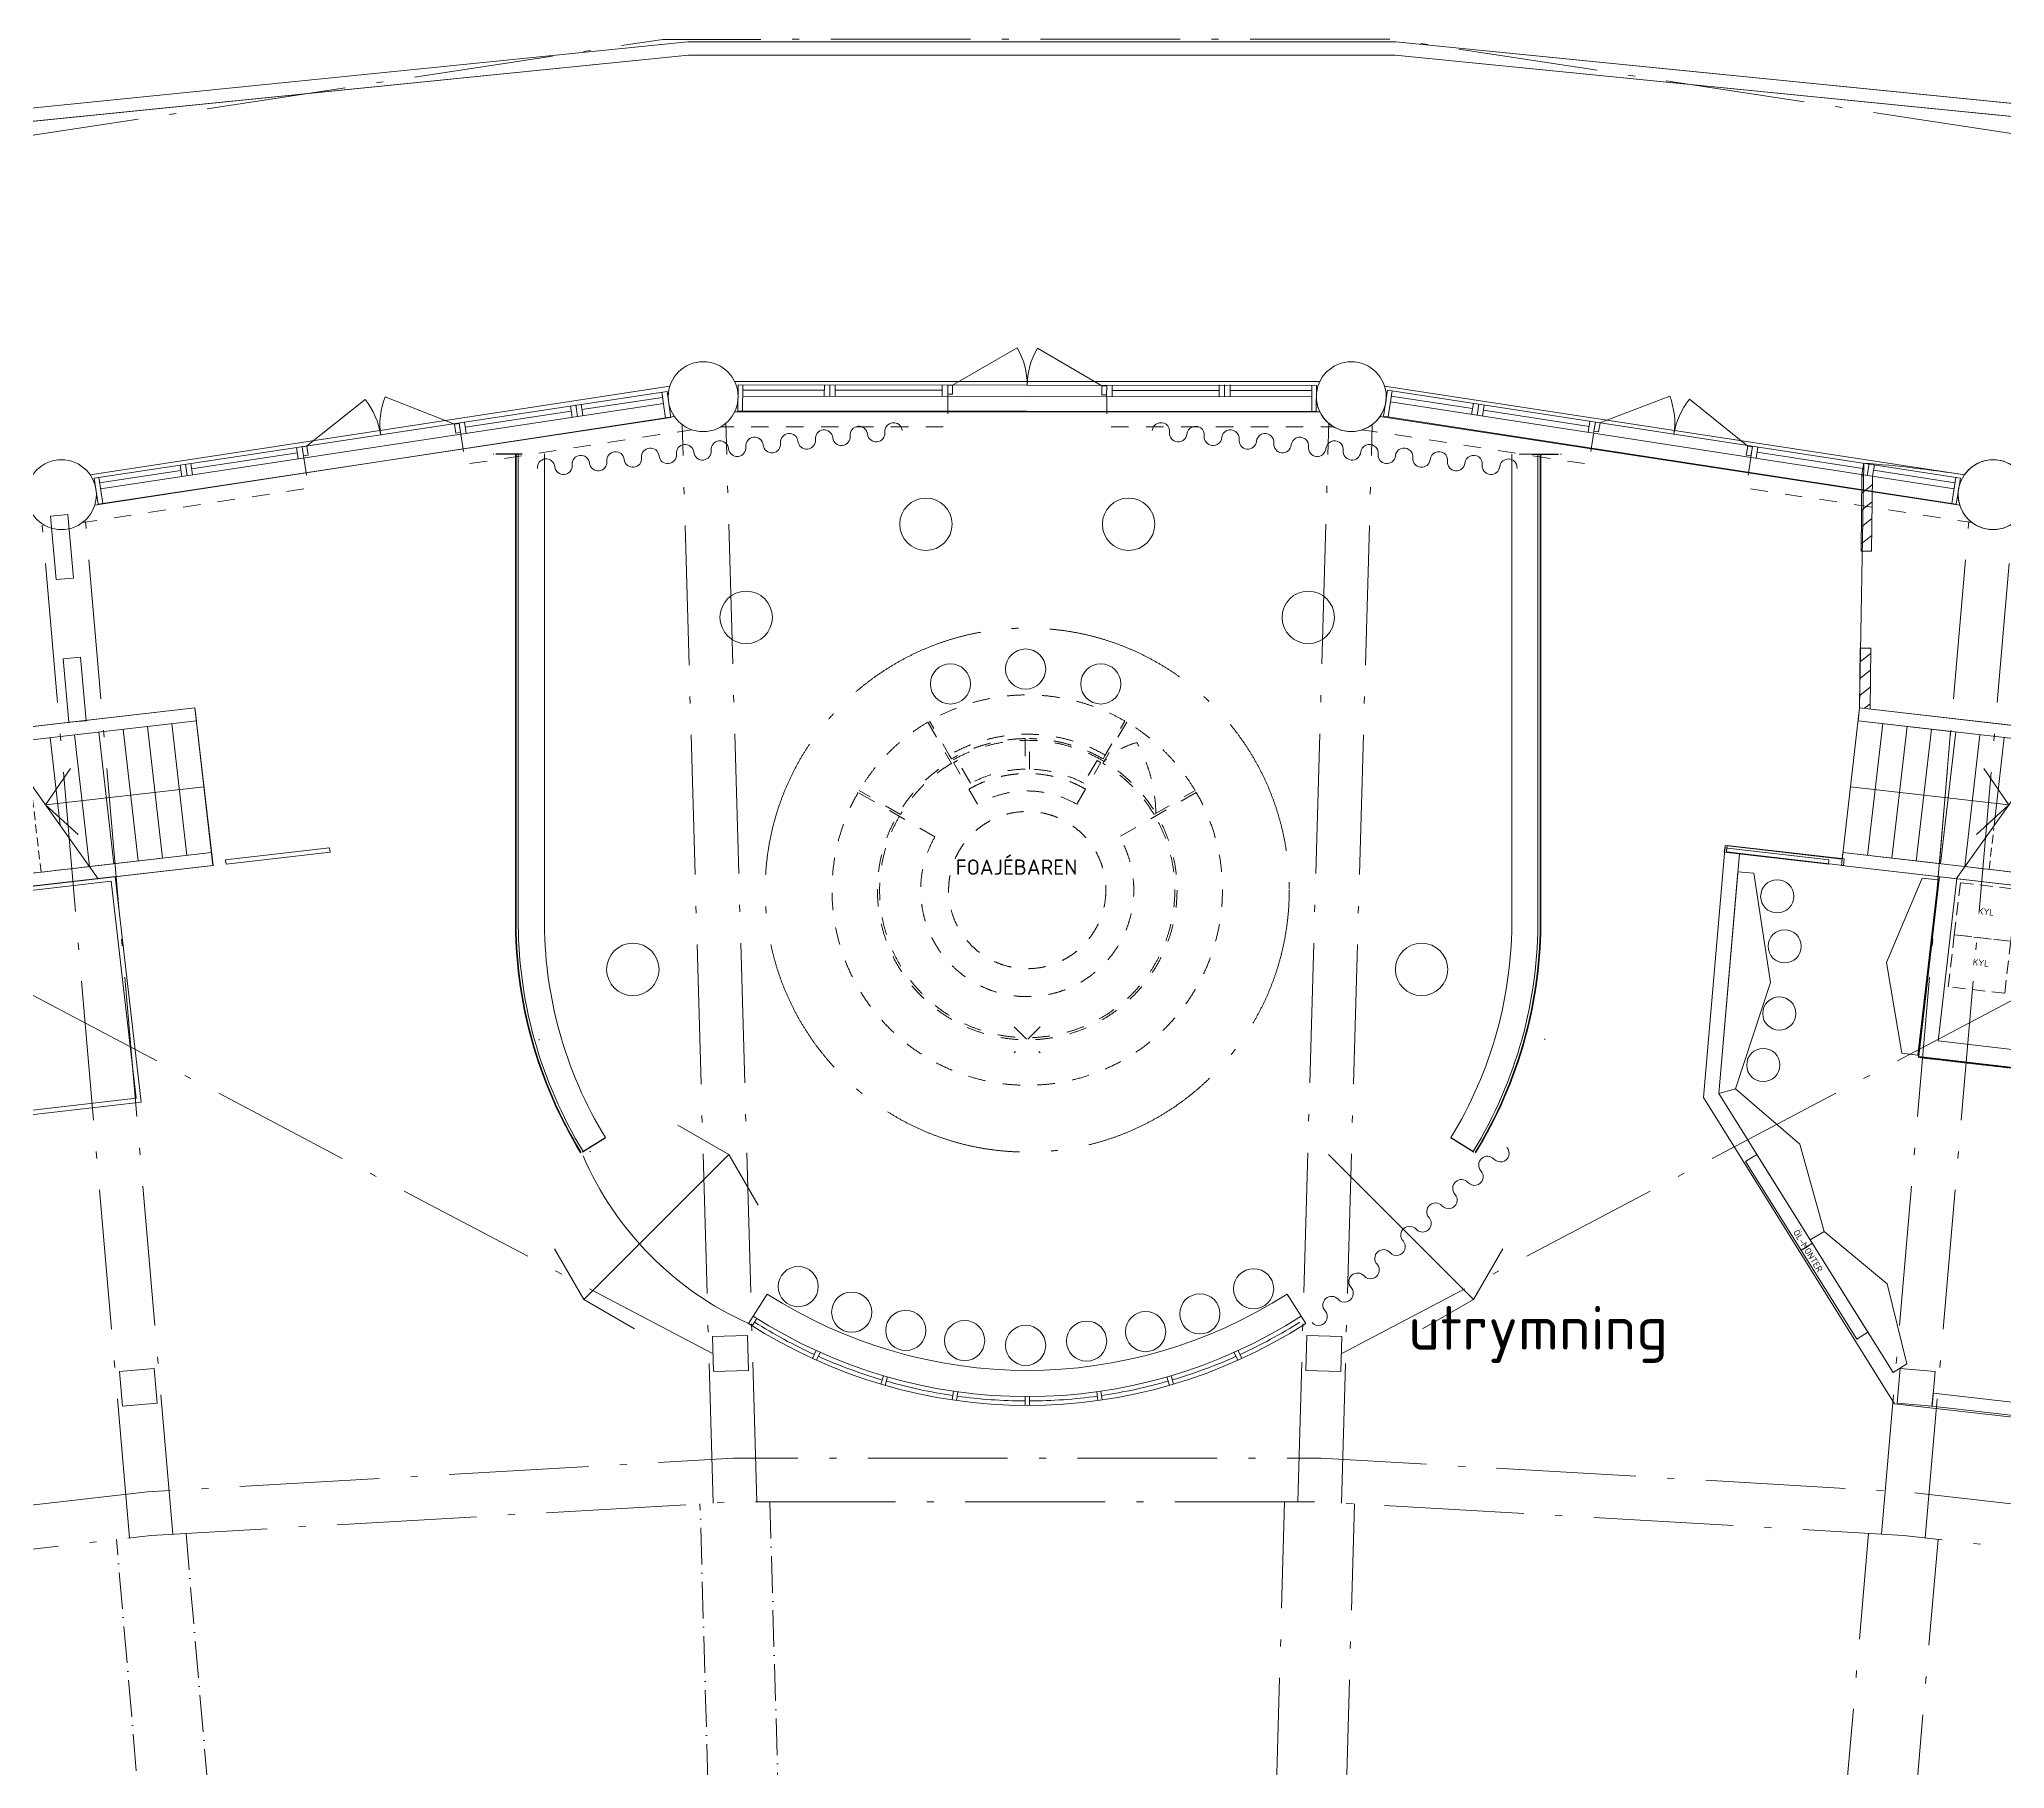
# Model space of a CAD drawing. Header units: millimetres. Extents: x -106764 to 80178, y -104573 to 57950.
# Drawn here: x -11311 to 11191, y 38147 to 57950 of the extents above; entities that cross this region are included whole.
import ezdxf

# ---------------------------------------------------------------- set-up
doc = ezdxf.new("R2010")
doc.units = ezdxf.units.MM
doc.header["$LTSCALE"] = 100
for name, pattern in [('2 Streckad kort', [2.25, 1.5, -0.75]), ('3 Punktstreckad', [6.2, 4.2, -1, 0, -1]), ('DASHED', [0.75, 0.5, -0.25]), ('IMPORT-A_PSTRECK_4', [24, 16, -3.6, 0.8, -3.6]), ('IMPORT-DASHED_1', [4, 2, -2])]:
    doc.linetypes.add(name, pattern=pattern)
for name, color, linetype, lineweight in [('A-------AA-', 1, 'Continuous', 18), ('A-------T--', 1, 'Continuous', 13), ('A-13G---ED-', 1, 'Continuous', 25), ('A-27----', 1, '3 Punktstreckad', 13), ('A-27C---E-N', 7, 'Continuous', 18), ('A-27D---E-N', 7, 'Continuous', 9), ('A-3311-EA-', 3, 'Continuous', 9), ('A-3312-EA-', 3, 'Continuous', 9), ('A-3360----', 1, 'Continuous', 9), ('A-43CB--E-E', 3, 'Continuous', 9), ('A-43CB--EJN', 1, 'Continuous', 9), ('A-43CC-CE-E', 10, 'Continuous', 25), ('A-45BY--E-N', 1, 'Continuous', 9), ('A-46B--BE-N', 1, 'Continuous', 9), ('A-5-----E--', 1, 'Continuous', 0), ('A-A-BTA-E-A', 4, 'Continuous', 0), ('A-U-----T1-200', 3, 'Continuous', 13), ('A030-O', 1, 'IMPORT-A_PSTRECK_4', 9), ('A032', 3, 'Continuous', 9), ('A037', 1, 'IMPORT-A_PSTRECK_4', 9), ('A045', 1, 'Continuous', 9), ('A046', 1, 'Continuous', 9), ('A050', 1, 'Continuous', 9), ('A050T', 1, 'Continuous', 9), ('A055', 12, 'IMPORT-DASHED_1', 9), ('A055-O', 12, 'IMPORT-A_PSTRECK_4', 9), ('A120', 9, 'Continuous', 9)]:
    doc.layers.add(name, color=color, linetype=linetype, lineweight=lineweight)
doc.layers.add('A-46B--B--N', color=1, linetype='Continuous')
doc.layers.get('A-U-----T1-200').off()
doc.styles.add('ISOCPEUR_2', font='isocpeur.ttf', dxfattribs={"height": 500})
doc.styles.add('ISOCPEUR_3', font='isocpeur.ttf', dxfattribs={"height": 175})

# ---------------------------------------------------------------- blocks, each defined once
blk = doc.blocks.new('M_Concrete-Round-Column - 800 mm-1236126-A-40_P0010')
at = {"layer": 'A-27D---E-N'}
for start, end in [(0, 180), (180, 0)]:
    blk.add_arc((0, 0), 400, start, end, dxfattribs=at)
blk = doc.blocks.new('M_Concrete-Round-Column - 800 mm-1234115-A-40_P0010')
at = {"layer": 'A-27D---E-N'}
for start, end in [(0, 180), (180, 0)]:
    blk.add_arc((0, 0), 400, start, end, dxfattribs=at)
blk = doc.blocks.new('M_Concrete-Round-Column - 800 mm-1236098-A-40_P0010')
at = {"layer": 'A-27D---E-N'}
for start, end in [(360, 180), (180, 360)]:
    blk.add_arc((0, 0), 400, start, end, dxfattribs=at)
blk = doc.blocks.new('M_Concrete-Round-Column - 800 mm-1233811-A-40_P0010')
at = {"layer": 'A-27D---E-N'}
for start, end in [(360, 180), (180, 360)]:
    blk.add_arc((0, 0), 400, start, end, dxfattribs=at)
blk = doc.blocks.new('Railing - Railing-3932623-A-40_P0010')
at = {"layer": 'A-45BY--E-N'}
for p, q in [((7981, 48642), (7987, 48692)), ((7981, 48642), (9173, 48505)), ((9179, 48555), (7987, 48692)), ((9179, 48555), (9173, 48505))]:
    blk.add_line(p, q, dxfattribs=at)
blk = doc.blocks.new('Pelare - Betong - Rektangulär - 400x400-4465135-A-40_P0010')
at = {"layer": 'A-27D---E-N'}
for p, q in [((-200, 200), (200, 200)), ((-200, -200), (-200, 200)), ((200, 200), (200, -200)), ((200, -200), (-200, -200))]:
    blk.add_line(p, q, dxfattribs=at)
blk = doc.blocks.new('Pelare - Betong - Rektangulär - 400x400-4463662-A-40_P0010')
at = {"layer": 'A-27D---E-N'}
for p, q in [((200, 200), (-200, 200)), ((-200, 200), (-200, -200)), ((200, -200), (200, 200)), ((-200, -200), (200, -200))]:
    blk.add_line(p, q, dxfattribs=at)
blk = doc.blocks.new('Railing - Railing-3932378-A-40_P0010')
at = {"layer": 'A-45BY--E-N'}
for p, q in [((-7987, 48692), (-9179, 48555)), ((-9173, 48505), (-7981, 48642)), ((-7987, 48692), (-7981, 48642)), ((-9173, 48505), (-9179, 48555))]:
    blk.add_line(p, q, dxfattribs=at)
blk = doc.blocks.new('A$C33A17A38')
at = {"layer": 'A-------T--'}
for p, q in [((5951, 5132), (5903, 5127)), ((7110, 3434), (5903, 5127)), ((-115, 2599), (674, 4523)), ((5361, 3231), (6158, 3322))]:
    blk.add_line(p, q, dxfattribs=at)
for points in [[(8423, 3585), (6158, 3325), (5951, 5132), (8216, 5392), (8233, 5243), (6117, 5000), (6290, 3491), (8406, 3734), (8423, 3585)], [(-1428, 2447), (837, 2710), (627, 4517), (-1638, 4254), (-1621, 4105), (495, 4351), (670, 2842), (-1446, 2596), (-1428, 2447)]]:
    blk.add_lwpolyline(points, dxfattribs=at)
at = {"layer": 'A-3360----'}
for p, q in [((8233, 5243), (6117, 5000)), ((7845, 3670), (7672, 5179)), ((8123, 3702), (7950, 5211)), ((8216, 5392), (8423, 3585)), ((6339, 4516), (6281, 5019)), ((6675, 4045), (6559, 5051)), ((7011, 3574), (6837, 5083)), ((7289, 3606), (7116, 5115)), ((7567, 3638), (7394, 5147)), ((674, 4523), (-1638, 4254)), ((6507, 4280), (6792, 4696)), ((169, 3293), (52, 4299)), ((389, 3829), (331, 4332)), ((-1638, 4254), (-1428, 2447)), ((-1163, 2629), (-1338, 4138)), ((-885, 2661), (-1060, 4170)), ((-607, 2693), (-782, 4202)), ((-328, 2726), (-504, 4235)), ((-50, 2758), (-226, 4267)), ((279, 3561), (-93, 3900)), ((8406, 3734), (7011, 3574)), ((-1446, 2596), (-50, 2758))]:
    blk.add_line(p, q, dxfattribs=at)
at = {"layer": 'A-3360----', "linetype": 'DASHED', "ltscale": 2}
for p, q in [((1426, 4610), (5151, 5040)), ((5151, 5040), (5903, 5127)), ((5359, 3233), (5151, 5040)), ((5968, 4983), (5168, 4891)), ((5898, 3446), (5725, 4955)), ((6176, 3478), (6003, 4987)), ((1443, 4461), (5169, 4889)), ((5620, 3414), (5447, 4923)), ((1426, 4610), (674, 4523)), ((1636, 2803), (1426, 4610)), ((495, 4351), (1443, 4461)), ((784, 2855), (609, 4364)), ((1062, 2887), (887, 4396)), ((1340, 2919), (1165, 4429)), ((6454, 3510), (6342, 4487)), ((506, 2822), (392, 3800)), ((7011, 3574), (5342, 3382)), ((228, 2790), (173, 3263)), ((-50, 2758), (1618, 2952)), ((-1428, 2447), (1636, 2803))]:
    blk.add_line(p, q, dxfattribs=at)
at = {"layer": 'A-3360----', "flags": 128}
for points in [[(8319, 4489), (6507, 4280), (6878, 3941)], [(-1533, 3350), (279, 3561), (-5, 3145)]]:
    blk.add_lwpolyline(points, dxfattribs=at)
at = {"layer": 'A-3360----', "linetype": 'DASHED', "ltscale": 2, "flags": 128}
for points in [[(5361, 3231), (5172, 3211), (5586, -571)], [(1636, 2803), (1825, 2826), (2279, -951), (5588, -589)]]:
    blk.add_lwpolyline(points, dxfattribs=at)
at = {"layer": 'A032', "flags": 128}
for points in [[(5638, 3269), (5687, 3275), (5693, 3225), (5643, 3220)], [(1364, 2776), (1315, 2770), (1320, 2720), (1370, 2726)], [(5929, 736), (5979, 742), (5985, 692), (5935, 686)], [(1658, 243), (1608, 237), (1614, 187), (1664, 193)]]:
    blk.add_lwpolyline(points, close=True, dxfattribs=at)
at = {"layer": 'A046', "flags": 128}
for points in [[(5935, 686), (7599, 878), (7302, 3461), (5638, 3269)], [(5929, 736), (7544, 922), (7258, 3406), (5643, 3220)], [(1664, 193), (0, 0), (-299, 2583), (1364, 2776)], [(1658, 243), (44, 55), (-244, 2539), (1370, 2726)]]:
    blk.add_lwpolyline(points, dxfattribs=at)
for points in [[(5780, 2027), (5830, 2033), (5979, 742), (5929, 736)], [(1509, 1534), (1459, 1528), (1608, 237), (1658, 243)]]:
    blk.add_lwpolyline(points, close=True, dxfattribs=at)
at = {"layer": 'A050'}
for p, q in [((5780, 2027), (5643, 3220)), ((1509, 1534), (1370, 2726))]:
    blk.add_line(p, q, dxfattribs=at)
at = {"layer": 'A050', "flags": 128}
for points in [[(5800, 2734), (5949, 1443), (6043, 1561)], [(1328, 2218), (1477, 926), (1360, 1020)]]:
    blk.add_lwpolyline(points, dxfattribs=at)
blk.add_lwpolyline([(1591, 823), (5862, 1317), (5943, 620), (1672, 126)], close=True, dxfattribs=at)
at = {"layer": 'A-45BY--E-N'}
blk.add_blockref('Railing - Railing-3932378-A-40_P0010', (17745, -44903), dxfattribs=at)
blk = doc.blocks.new('A$C1C1A1003')
at = {"layer": 'A-------T--'}
for p, q in [((3822, -1391), (2615, 302)), ((-3404, -2226), (-2615, -303))]:
    blk.add_line(p, q, dxfattribs=at)
for points in [[(5135, -1240), (2870, -1500), (2662, 307), (4927, 567), (4944, 418), (2828, 175), (3002, -1334), (5118, -1091), (5135, -1240)], [(-4717, -2378), (-2452, -2115), (-2662, -308), (-4927, -571), (-4909, -720), (-2794, -474), (-2618, -1984), (-4734, -2229), (-4717, -2378)]]:
    blk.add_lwpolyline(points, dxfattribs=at)
at = {"layer": 'A-3360----'}
for p, q in [((4927, 567), (5135, -1240)), ((3386, -780), (3271, 226)), ((3722, -1251), (3549, 258)), ((4000, -1220), (3827, 290)), ((4279, -1188), (4105, 322)), ((4557, -1156), (4383, 354)), ((4835, -1124), (4662, 386)), ((3050, -309), (2993, 194)), ((3218, -545), (3503, -129)), ((-2615, -303), (-4927, -571)), ((-4927, -571), (-4717, -2378)), ((-4173, -2164), (-4349, -655)), ((-3895, -2132), (-4070, -623)), ((-3617, -2100), (-3792, -590)), ((-3339, -2067), (-3514, -558)), ((-3119, -1532), (-3236, -526)), ((-2899, -997), (-2958, -493)), ((-4451, -2197), (-4627, -687)), ((-3009, -1264), (-3381, -925)), ((5118, -1091), (3722, -1251))]:
    blk.add_line(p, q, dxfattribs=at)
at = {"layer": 'A-3360----', "linetype": 'DASHED', "ltscale": 2}
for p, q in [((1863, 215), (2615, 302)), ((-1863, -215), (1863, 215)), ((-1845, -364), (1880, 64)), ((2070, -1592), (1863, 215)), ((2679, 158), (1880, 66)), ((2331, -1411), (2158, 98)), ((2610, -1379), (2436, 130)), ((2888, -1347), (2714, 162)), ((-1863, -215), (-2615, -303)), ((-1653, -2022), (-1863, -215)), ((-2794, -474), (-1845, -364)), ((-2226, -1938), (-2402, -429)), ((-1948, -1906), (-2124, -397)), ((3166, -1315), (3054, -338)), ((-2504, -1970), (-2680, -461)), ((-2783, -2003), (-2896, -1026)), ((2053, -1439), (2887, -1341)), ((-3061, -2035), (-3116, -1562)), ((2071, -1595), (2870, -1500)), ((-3339, -2067), (-1670, -1873)), ((-2452, -2115), (-1653, -2022))]:
    blk.add_line(p, q, dxfattribs=at)
at = {"layer": 'A-3360----', "flags": 128}
for points in [[(5031, -336), (3218, -545), (3590, -885)], [(-4822, -1475), (-3009, -1264), (-3294, -1680)]]:
    blk.add_lwpolyline(points, dxfattribs=at)
at = {"layer": 'A-3360----', "linetype": 'DASHED', "ltscale": 2, "flags": 128}
for points in [[(2073, -1594), (1883, -1614), (2297, -5397)], [(-1653, -2022), (-1463, -1999), (-1009, -5776), (2299, -5414)]]:
    blk.add_lwpolyline(points, dxfattribs=at)
blk = doc.blocks.new('ruukki')
at = {"layer": 'A050'}
for centre, start, end in [((10097, 243695), 221.9626, 41.9626), ((10104, 243701), 41.9626, 221.9626), ((10112, 243708), 221.9626, 41.9626), ((10119, 243715), 41.9626, 221.9626), ((10127, 243722), 221.9626, 41.9626), ((10134, 243728), 41.9626, 221.9626), ((10141, 243735), 221.9626, 41.9626), ((10149, 243742), 41.9626, 221.9626), ((10156, 243748), 221.9626, 41.9626), ((10164, 243755), 41.9626, 221.9626), ((10171, 243762), 221.9626, 41.9626), ((10179, 243768), 41.9626, 221.9626), ((10186, 243775), 221.9626, 41.9626), ((10082, 243681), 221.9626, 41.9626), ((10089, 243688), 41.9626, 221.9626)]:
    blk.add_arc(centre, 5, start, end, dxfattribs=at)
blk = doc.blocks.new('A$C650f08bc')
at = {"layer": 'A-------AA-'}
blk.add_line((-2040.8, 5909), (-2277.4, 3164.7), dxfattribs=at)
for points in [[(-2277.4, 3164.7), (-2058.5, 5705.4), (-1874.1, 5689.5), (-1686.1, 4435), (-2087, 3218.3)], [(236.3, 5611.7), (2.6, 3605.2), (-181.1, 3626.6), (-357.3, 4664), (50.8, 5633.2)], [(-1228.4, 1488.4), (-2277.4, 3164.7), (-2087, 3218.3), (-1347.5, 2583.6), (-1071.5, 1586.5)], [(-279.6, -27.8), (-1228.4, 1488.4), (-1071.5, 1586.5), (-347.1, 984.9), (-122.7, 70.3)]]:
    blk.add_lwpolyline(points, close=True, dxfattribs=at)
at = {"layer": 'A-43CB--E-E'}
for p, q in [((450.1, 5628.6), (234.7, 3764.4)), ((235.1, 3767.6), (2262.8, 3532.9))]:
    blk.add_line(p, q, dxfattribs=at)
blk.add_lwpolyline([(251.5, 5651.6), (13.1, 3588.7), (2239.1, 3331.5)], dxfattribs=at)
at = {"layer": 'A-45BY--E-N'}
for p in [(-2189.4, 5932.1), (-839.7, 5852.5)]:
    blk.add_line(p, (-2180.8, 6006.6), dxfattribs=at)
for points in [[(-2183.7, 5981.8), (-2189.4, 5932.1), (-848.2, 5778), (-839.7, 5852.5)], [(-1332.1, 1370.8), (-1332.1, 1370.8), (-1204.8, 1450.7)]]:
    blk.add_lwpolyline(points, dxfattribs=at)
for points in [[(-1841.2, 2467.7), (-568.3, 433.6), (-695.6, 354), (-1968.8, 2387.9)], [(163.9, -416.5), (177.4, -267), (6535.2, -992.3), (6514.5, -1140.9)]]:
    blk.add_lwpolyline(points, close=True, dxfattribs=at)
at = {"layer": 'A-46B--B--N', "linetype": '2 Streckad kort', "lineweight": 18}
for points in [[(489.1, 5579.4), (1134.8, 5504.8), (1065.9, 4908.8), (420.2, 4983.4)], [(420.2, 4983.4), (1065.9, 4908.8), (997.1, 4312.7), (351.3, 4387.3)]]:
    blk.add_lwpolyline(points, close=True, dxfattribs=at)
at = {"layer": 'A-46B--BE-N'}
for centre in [(-1607, 5422.9), (-1522.6, 4851.3), (-1583.8, 4081.2), (-1767.1, 3491.8)]:
    blk.add_circle(centre, 190, dxfattribs=at)
at = {"layer": 'A-5-----E--'}
for p, rotation in [((153823.1, -184162.7), 41.41087210204752), ((153807, -184301.8), 41.41087210204752), ((153774.7, -184579.9), 41.41087210204752), ((153790.8, -184440.9), 41.41087210204752), ((153758.5, -184719), 41.41087210204752), ((153726.2, -184997.1), 41.41087210204752), ((153742.3, -184858.1), 41.41087210204752), ((153693.9, -185275.2), 41.41087210204752), ((153710, -185136.2), 41.41087210204752), ((153677.7, -185414.3), 41.41087210204752), ((153645.4, -185692.4), 41.41087210204752), ((153661.6, -185553.4), 41.41087210204752), ((153629.3, -185831.5), 41.41087210204752), ((-189312.9, -150158.9), 311.4466188531354), ((-189173.8, -150175), 311.4466188531354), ((-189034.7, -150191), 311.4466188531354), ((-188895.6, -150207.1), 311.4466188531354), ((-188756.6, -150223.2), 311.4466188531354), ((-188617.5, -150239.2), 311.4466188531354), ((-188478.4, -150255.3), 311.4466188531354), ((-188339.3, -150271.4), 311.4466188531354)]:
    blk.add_blockref('ruukki', p, dxfattribs=dict(at, rotation=rotation))
at = {"layer": 'A120', "char_height": 75, "width": 3599.681, "attachment_point": 1, "line_spacing_factor": 1.149209, "style": 'ISOCPEUR_3'}
for s, insert, rotation in [('KYL', (696.4, 5294.4), 353.90121), ('KYL', (637, 4708.6), 353.90121), ('ÖL-MONTER', (-1364.8, 1616.8), 301.31034)]:
    blk.add_mtext(s, dxfattribs=dict(at, insert=insert, rotation=rotation))

msp = doc.modelspace()

# ---------------------------------------------------------------- hatches: boundary and pattern name
at = {"layer": 'A-------AA-'}
h = msp.add_hatch(dxfattribs=at)
h.set_pattern_fill('_USER', color=256, scale=150, angle=38.41057, pattern_type=0)
h.set_pattern_definition([(38.410574, (0, -197555.87), (-93.19386, 117.53682), [])])
h.paths.add_polyline_path([(9675.8, 52948.1), (9555.9, 52966.6), (9546.8, 52089.7), (9666.8, 52088.5)])
h.paths.add_polyline_path([(9656.9, 50978.6), (9536.9, 50979.8), (9529.7, 50295.9), (9649.7, 50282.1)])

# ---------------------------------------------------------------- linework, layer by layer
at = {"layer": 'A-13G---ED-'}
for p, q in [((-5782.3, 53201.6), (-6082.3, 53201.6)), ((5782.3, 53201.6), (6082.3, 53201.6)), ((-5591.6, 46495.7), (-5583.9, 46497.8)), ((5931.3, 46495.6), (5923.6, 46497.8)), ((-5091.8, 45212.4), (-4829.2, 45373.3)), ((-5007, 45212.4), (-5000.2, 45216.6)), ((5190.8, 45164.3), (5190.5, 45164.5))]:
    msp.add_line(p, q, dxfattribs=at)
at = {"layer": 'A-13G---ED-', "flags": 128}
for points in [[(4849.6, 45373.2), (5112.3, 45212.4), (5105.5, 45216.5)], [(5190.5, 45164.5), (5190.8, 45164.3), (5190.5, 45164.5)]]:
    msp.add_lwpolyline(points, dxfattribs=at)
at = {"layer": 'A-27----'}
for p, q in [((-3638, 37386.9), (-3746.7, 41179.5)), ((-2947, 41202.5), (-2679.4, 31868.1)), ((-9614.4, 31327.2), (-10428.5, 40772.7)), ((-9631.4, 40841.4), (-9051.7, 34115.1))]:
    msp.add_line(p, q, dxfattribs=at)
at = {"layer": 'A-27----', "linetype": 'ByBlock'}
for points in [[(9675.8, 52948.1), (9666.8, 52088.5), (9546.8, 52089.7), (9555.9, 52966.6)], [(9649.7, 50282.1), (9656.9, 50978.6), (9536.9, 50979.8), (9529.7, 50295.8)]]:
    msp.add_lwpolyline(points, dxfattribs=at)
at = {"layer": 'A-27C---E-N'}
for p, q in [((3351.9, 54033), (-3351.9, 54033)), ((-4090.7, 53976.9), (-10730.5, 52963)), ((10730.5, 52963), (4090.7, 53976.9)), ((-10677.3, 52617.1), (-4037.5, 53631)), ((-3351.9, 53683), (3351.9, 53683)), ((4037.5, 53631), (10677.3, 52617.1))]:
    msp.add_line(p, q, dxfattribs=at)
at = {"layer": 'A-27D---E-N'}
for p, q in [((-9995, 42730.3), (-10393.5, 42696)), ((-10393.5, 42696), (-10359.1, 42297.5)), ((-9960.6, 42331.8), (-9995, 42730.3)), ((9995, 42730.3), (9960.6, 42331.8)), ((10393.5, 42696), (9995, 42730.3)), ((10359.1, 42297.5), (10393.5, 42696)), ((-10359.1, 42297.5), (-9960.6, 42331.8)), ((9960.6, 42331.8), (10359.1, 42297.5))]:
    msp.add_line(p, q, dxfattribs=at)
at = {"layer": 'A-3311-EA-', "flags": 128}
for points in [[(-10983.5, 52507.6), (-11182.7, 52489.9), (-11118, 51763.2), (-10918.8, 51780.9)], [(-10972.6, 50130.1), (-10773.4, 50147.8), (-10838.1, 50874.5), (-11037.3, 50856.8)]]:
    msp.add_lwpolyline(points, close=True, dxfattribs=at)
at = {"layer": 'A-3312-EA-', "flags": 128}
for points in [[(-11822.3, 57119.6), (-3885.6, 57919.7), (4221.4, 57919.7), (12251.7, 57120), (20006.1, 55534.3), (27982.6, 53020.2), (43690, 46364)], [(45198.4, 45561.9), (27930.6, 52879.3), (19968.4, 55388.9), (12229.2, 56971.5), (4214, 57769.7), (-3878.1, 57769.7), (-11799.8, 56971.1)]]:
    msp.add_lwpolyline(points, dxfattribs=at)
at = {"layer": 'A-43CB--EJN'}
for p, q in [((-11822.3, 57119.6), (-3885.6, 57919.7)), ((-3885.6, 57919.7), (4221.4, 57919.7)), ((4221.4, 57919.7), (12251.7, 57120)), ((-3878.1, 57769.7), (-11799.8, 56971.1)), ((4214, 57769.7), (-3878.1, 57769.7)), ((12229.2, 56971.5), (4214, 57769.7))]:
    msp.add_line(p, q, dxfattribs=at)
at = {"layer": 'A-A-BTA-E-A', "ltscale": 20}
msp.add_lwpolyline([(11452.5, 52798.6, 0.6789335), (10730.5, 52963, 0.0175529), (9576.5, 53098.2), (9529.7, 50295.8), (9512.6, 50146.8), (10570.7, 50025.3), (10442.9, 48510.6), (9339.2, 48637.4), (9330.6, 48562.9), (7989.4, 48717), (7742.2, 45832.6), (9929.4, 42327), (17082.4, 41514.2)], format="xyb", dxfattribs=at)
at = {"layer": 'A-A-BTA-E-A'}
for points in [[(-19383.6, 49157.3), (-9529.7, 50295.8), (-9322.1, 48488.3), (-12573.8, 48114.3), (-12159.6, 44332), (-15465.9, 43952.1), (-15920.4, 47729.7), (-19173.6, 47350.1)], [(19383.6, 49157.4), (9529.7, 50295.9), (9322.1, 48488.4), (12573.8, 48114.3), (12159.6, 44332), (15465.9, 43952.1), (15920.3, 47729.8), (19173.6, 47350.2)]]:
    msp.add_lwpolyline(points, close=True, dxfattribs=at)
at = {"layer": 'A030-O', "flags": 128}
msp.add_lwpolyline([(-26194.9, 45223), (-24825.5, 38486.7), (-23278.3, 38907.3), (-16681.8, 40052.6), (-10030.9, 40818.5), (-3347.2, 41202.5), (0, 41202.5), (3347.2, 41202.5), (10030.9, 40818.5), (16681.8, 40052.6), (23278.3, 38907.3), (24825.5, 38486.7), (26182.6, 45162.7), (29208.4, 50130.1), (19578.6, 54514.6), (12141.7, 56739.4), (4193.5, 57950.2), (-4172, 57949.8), (-12117.2, 56739.4), (-19554.1, 54514.6), (-29183.9, 50130.1)], close=True, dxfattribs=at)
at = {"layer": 'A032'}
for centre in [(3710, 53858), (11058, 52736)]:
    msp.add_circle(centre, 400, dxfattribs=at)
at = {"layer": 'A037'}
for p, q in [((-3596.9, 41188.1), (-3950.9, 53538.7)), ((-3097.1, 41202.5), (-3451.2, 53553)), ((3097.1, 41202.5), (3451.2, 53553)), ((3596.9, 41188.1), (3950.9, 53538.7)), ((-9781.2, 40832.8), (-10782.1, 52446.4)), ((9781.2, 40832.8), (10782.1, 52446.4)), ((-10279.4, 40789.9), (-11280.3, 52403.4)), ((10279.4, 40789.9), (11280.3, 52403.4)), ((2637.1, 30389.7), (2947, 41202.5)), ((3436.7, 30366.8), (3746.7, 41179.5)), ((8702.6, 30064.2), (9631.4, 40841.4)), ((9499.7, 29995.5), (10428.5, 40772.7))]:
    msp.add_line(p, q, dxfattribs=at)
at = {"layer": 'A037', "flags": 128}
msp.add_lwpolyline([(25704.9, 45322.6), (24441.8, 39109.2), (23386.9, 39396), (16753.2, 40547.7), (10073.9, 41316.8), (3361.5, 41702.5), (0, 41702.5), (-3361.5, 41702.5), (-10073.9, 41316.8), (-16753.2, 40547.7), (-23386.9, 39396), (-24441.8, 39109.2), (-25704.9, 45322.6)], dxfattribs=at)
at = {"layer": 'A045'}
for p, q in [((-856.9, 53990.6), (-113.4, 54415.5)), ((-4166.1, 53781.1), (-10610.6, 52804.3)), ((-8250, 53291.7), (-7579.2, 53823.9)), ((-4176.2, 53849.3), (-5097.9, 53709.6)), ((-4184.9, 53908.4), (-4141, 53611.7)), ((-3310.8, 53993.2), (-3312.1, 53693.2)), ((3311.2, 53986.7), (-3310.8, 53994)), ((-3257.8, 53993), (-3259.1, 53693)), ((3257.6, 53858), (-3258.4, 53865.2)), ((-2322.9, 53933.1), (-3258.1, 53934.1)), ((-2322.6, 53992.9), (-2323.2, 53864.2)), ((-2260.1, 53992.8), (-2260.7, 53864.1)), ((-2197.6, 53992.8), (-2198.2, 53864)), ((-972.9, 53931.6), (-2197.9, 53933)), ((-972.6, 53991.4), (-973.2, 53862.7)), ((-910.1, 53991.3), (-910.7, 53862.6)), ((909.9, 53989.3), (909.3, 53860.6)), ((972.4, 53989.3), (971.8, 53860.5)), ((2197.2, 53928.1), (972.2, 53929.5)), ((2197.4, 53992.4), (2196.9, 53859.2)), ((2259.9, 53992.1), (2259.4, 53859.1)), ((2322.4, 53991.9), (2321.9, 53859)), ((3257.9, 53927), (2322.2, 53928)), ((3258.2, 53987.8), (3256.9, 53687.8)), ((3311.2, 53987.5), (3309.9, 53687.5)), ((4124.9, 53931.7), (4078.3, 53635.4)), ((10683.3, 52923.4), (4125, 53932.5)), ((4177.2, 53923.5), (4130.6, 53627.1)), ((10611, 52804.3), (4157.4, 53797.2)), ((5099.1, 53722.1), (4168.1, 53865.4)), ((5108.4, 53781.2), (5088.4, 53654)), ((6557, 53557.6), (7356.1, 53865.4)), ((-6503.2, 53557.1), (-6484.3, 53429.7)), ((-6441.4, 53566.4), (-6422.6, 53439.1)), ((-5221.5, 53690.9), (-6432.7, 53507.3)), ((-5230.9, 53754.5), (-5211.4, 53622.7)), ((-5169.1, 53763.6), (-5149.6, 53632)), ((-5107.3, 53772.8), (-5087.8, 53641.4)), ((3309.9, 53686.7), (-3312.1, 53694)), ((10636.7, 52627), (4078.4, 53636.1)), ((5170.2, 53771.7), (5150.2, 53644.5)), ((5231.9, 53762.2), (5211.9, 53635)), ((6433.4, 53516.8), (5222.7, 53703.1)), ((6442.7, 53575.9), (6422.7, 53448.7)), ((6504.5, 53566.4), (6484.5, 53439.2)), ((-8355.7, 53215.8), (-9566.9, 53032.2)), ((-8364.5, 53275), (-8345.6, 53147.6)), ((-8302.7, 53284.3), (-8283.8, 53157)), ((8303.3, 53289.6), (8283.3, 53162.4)), ((8365.1, 53280.1), (8345.1, 53152.9)), ((9566.6, 53034.7), (8355.8, 53221)), ((-10681.8, 52923), (-10637.8, 52626.2)), ((-10629.4, 52930.7), (-10585.4, 52634)), ((-9690.5, 53013.5), (-10620.8, 52872.5)), ((-9699.2, 53072.7), (-9680.4, 52945.3)), ((-9637.4, 53082), (-9618.6, 52954.7)), ((-9575.6, 53091.4), (-9556.8, 52964)), ((9576.5, 53098.2), (9555.9, 52966.6)), ((9638.3, 53088.5), (9617.6, 52957.1)), ((9700, 53078.8), (9679.4, 52947.6)), ((10621.7, 52872.4), (9690.1, 53015.7)), ((10631.1, 52932.4), (10584.5, 52636.1)), ((10683.5, 52924.2), (10636.9, 52627.8))]:
    msp.add_line(p, q, dxfattribs=at)
at = {"layer": 'A045', "flags": 128}
for points in [[(855.6, 53982.4), (855.1, 53878.3), (909.4, 53878.1), (909.9, 53982.2), (855.6, 53982.4), (116.4, 54413.5)], [(-10681.9, 52923.7), (-4123.1, 53917.8), (-4079.2, 53621.1), (-10637.9, 52627)], [(-6555.9, 53542.1), (-6540.7, 53439.1), (-6486.9, 53447), (-6502.2, 53550), (-6555.9, 53542.1), (-7351.7, 53856.6)], [(8248.5, 53291), (8232.4, 53188.1), (8286, 53179.7), (8302.2, 53282.5), (8248.5, 53291), (7583, 53828.7)]]:
    msp.add_lwpolyline(points, dxfattribs=at)
for points in [[(-910.1, 53990.2), (-855.8, 53990), (-856.2, 53885.8), (-910.6, 53886.1)], [(6504.3, 53565.2), (6558, 53556.8), (6541.8, 53453.9), (6488.1, 53462.4)], [(-8302.5, 53283.2), (-8248.8, 53291.2), (-8233.5, 53188.2), (-8287.2, 53180.2)]]:
    msp.add_lwpolyline(points, close=True, dxfattribs=at)
at = {"layer": 'A045'}
for centre, start, end in [((-855.8, 53990), 359.74811, 29.82397), ((855.6, 53982.4), 149.74811, 179.74811), ((-8248.8, 53291.2), 8.42981, 38.50567), ((-6555.9, 53542.1), 158.42981, 188.42981), ((6558, 53556.8), 351.06409, 21.13995), ((8248.5, 53291), 141.06409, 171.06409)]:
    msp.add_arc(centre, 855.7, start, end, dxfattribs=at)
at = {"layer": 'A050'}
for p, q in [((-6107.3, 53201.6), (-6115.3, 53201.6)), ((-5860.3, 53201.7), (-5860.3, 47896.8)), ((-5852.3, 53201.7), (-5852.3, 47896.8)), ((-5827.3, 53201.7), (-5827.3, 47896.8)), ((-5527.3, 53201.7), (-5527.3, 47896.8)), ((5547.7, 53201.6), (5547.8, 47896.7)), ((5632.3, 53201.6), (6082.3, 53201.6)), ((5847.7, 53201.6), (5847.7, 47896.7)), ((5872.7, 53201.6), (5872.7, 47896.7)), ((5880.7, 53201.6), (5880.7, 47896.7)), ((6107.3, 53201.6), (6115.3, 53201.6)), ((-3417.7, 45179.7), (-3999.1, 45515.4)), ((-5077.9, 43519.5), (-5413.5, 44100.9)), ((5443.6, 44100.9), (5107.9, 43519.5)), ((-2976.2, 43582.8), (-3191.1, 43245.5)), ((2976.2, 43582.8), (3191.1, 43245.5)), ((-3095.2, 43302.9), (-3149, 43218.6)), ((-2416.5, 42935.4), (-2457.7, 42844.3)), ((-2370.9, 42914.7), (-2412.2, 42823.6)), ((2370.9, 42914.7), (2412.2, 42823.6)), ((2416.5, 42935.4), (2457.7, 42844.3)), ((-1647, 42646.8), (-1675, 42550.8)), ((-1599, 42632.8), (-1627, 42536.8)), ((1599, 42632.8), (1627, 42536.8)), ((1647, 42646.8), (1675, 42550.8)), ((-844.5, 42469.8), (-858.6, 42370.8)), ((-795, 42462.7), (-809.1, 42363.7)), ((-25, 42408.1), (-25, 42308.1)), ((25, 42408.1), (25, 42308.1)), ((795, 42462.7), (809.1, 42363.7)), ((844.5, 42469.8), (858.6, 42370.8))]:
    msp.add_line(p, q, dxfattribs=at)
at = {"layer": 'A050', "flags": 128}
for points in [[(-4496.5, 43183.9), (-5077.9, 43519.5), (-3417.7, 45179.7), (-3082, 44598.3)], [(4526.5, 43183.9), (5107.9, 43519.5), (3447.7, 45179.7)]]:
    msp.add_lwpolyline(points, dxfattribs=at)
at = {"layer": 'A050'}
for centre, radius, start, end in [((-1530.5, 53460.8), 100, 5.96258, 185.96258), ((1530.4, 53460.8), 100, 354.03742, 174.03742), ((-3519.7, 53253), 100, 5.96258, 185.96258), ((-3121.9, 53294.5), 100, 5.96258, 185.96258), ((-2724, 53336.1), 100, 5.96258, 185.96258), ((-2525.1, 53356.9), 100, 185.96258, 5.96258), ((-2326.2, 53377.7), 100, 5.96258, 185.96258), ((-2127.3, 53398.4), 100, 185.96258, 5.96258), ((-1928.3, 53419.2), 100, 5.96258, 185.96258), ((-1729.4, 53440), 100, 185.96258, 5.96258), ((1729.3, 53440), 100, 174.03742, 354.03742), ((1928.2, 53419.2), 100, 354.03742, 174.03742), ((2127.1, 53398.4), 100, 174.03742, 354.03742), ((2326, 53377.7), 100, 354.03742, 174.03742), ((2524.9, 53356.9), 100, 174.03742, 354.03742), ((2723.9, 53336.1), 100, 354.03742, 174.03742), ((3121.7, 53294.5), 100, 354.03742, 174.03742), ((3519.5, 53253), 100, 354.03742, 174.03742), ((-5508.9, 53045.2), 100, 5.96258, 185.96258), ((-5111, 53086.8), 100, 5.96258, 185.96258), ((-4912.1, 53107.6), 100, 185.96258, 5.96258), ((-4713.2, 53128.3), 100, 5.96258, 185.96258), ((-4514.3, 53149.1), 100, 185.96258, 5.96258), ((-4315.4, 53169.9), 100, 5.96258, 185.96258), ((-4116.4, 53190.7), 100, 185.96258, 5.96258), ((-3917.5, 53211.4), 100, 5.96258, 185.96258), ((-3718.6, 53232.2), 100, 185.96258, 5.96258), ((-3320.8, 53273.8), 100, 185.96258, 5.96258), ((-2922.9, 53315.3), 100, 185.96258, 5.96258), ((2922.8, 53315.3), 100, 174.03742, 354.03742), ((3320.6, 53273.8), 100, 174.03742, 354.03742), ((3718.5, 53232.2), 100, 174.03742, 354.03742), ((3917.4, 53211.4), 100, 354.03742, 174.03742), ((4116.3, 53190.7), 100, 174.03742, 354.03742), ((4315.2, 53169.9), 100, 354.03742, 174.03742), ((4514.1, 53149.1), 100, 174.03742, 354.03742), ((4713, 53128.3), 100, 354.03742, 174.03742), ((4912, 53107.6), 100, 174.03742, 354.03742), ((5110.9, 53086.8), 100, 354.03742, 174.03742), ((5508.7, 53045.2), 100, 354.03742, 174.03742), ((-5310, 53066), 100, 185.96258, 5.96258), ((5309.8, 53066), 100, 174.03742, 354.03742), ((-784.1, 47850.7), 5076.4, 179.47614, 195.48071), ((-784.1, 47850.7), 5068.4, 179.47614, 195.48071), ((-784.1, 47850.7), 5043.4, 179.47614, 211.48528), ((-784.1, 47850.7), 4743.4, 179.443, 211.48528), ((804.6, 47850.6), 4743.4, 328.51472, 0.557), ((804.6, 47850.6), 5043.4, 328.51472, 0.52386), ((804.6, 47850.6), 5068.4, 344.51929, 0.52386), ((804.6, 47850.6), 5076.4, 344.51929, 0.52386), ((-784.1, 47850.7), 5076.4, 195.48071, 211.48528), ((-784.1, 47850.7), 5068.4, 195.48071, 211.48528), ((804.6, 47850.6), 5068.4, 328.51472, 344.51929), ((804.6, 47850.6), 5076.4, 328.51472, 344.51929), ((5417.9, 45194.5), 100, 221.96257, 41.96257), ((-1670, 46641), 3720.7, 203.37947, 245.86878), ((5269.2, 45060.7), 100, 41.96257, 221.96257), ((4971.7, 44793.3), 100, 41.96257, 221.96257), ((5120.5, 44927), 100, 221.96257, 41.96257), ((4674.3, 44525.8), 100, 41.96257, 221.96257), ((4823, 44659.6), 100, 221.96257, 41.96257), ((4376.9, 44258.4), 100, 41.96257, 221.96257), ((4525.6, 44392.1), 100, 221.96257, 41.96257), ((4228.2, 44124.6), 100, 221.96257, 41.96257), ((3930.7, 43857.2), 100, 221.96257, 41.96257), ((4079.4, 43990.9), 100, 41.96257, 221.96257), ((3633.3, 43589.7), 100, 221.96257, 41.96257), ((3782, 43723.4), 100, 41.96257, 221.96257), ((0, 48208), 5500, 237.23956, 302.76044), ((3484.6, 43456), 100, 41.96257, 221.96257), ((0, 48208), 5900, 237.25722, 302.74278), ((0, 48208), 5800, 237.25303, 302.74697), ((0, 48208), 5850, 237.74485, 245.38015), ((0, 48208), 5850, 294.61985, 302.25515), ((3335.9, 43322.3), 100, 221.96257, 41.96257), ((0, 48208), 5850, 245.86985, 253.50515), ((0, 48208), 5850, 286.49485, 294.13015), ((0, 48208), 5850, 253.99485, 261.63015), ((0, 48208), 5850, 278.36985, 286.00515), ((0, 48208), 5850, 262.11985, 269.75515), ((0, 48208), 5850, 270.24485, 277.88015)]:
    msp.add_arc(centre, radius, start, end, dxfattribs=at)
at = {"layer": 'A050T'}
for centre, radius in [((-1160.4, 52397), 300), ((1160.2, 52397), 300), ((-3217.7, 51330.7), 300), ((3217.6, 51330.7), 300), ((-18.4, 50739.4), 230), ((-879.2, 50568.8), 230), ((842.4, 50568.8), 230), ((-4515.3, 47299.6), 300), ((4515.1, 47299.6), 300), ((-2622.1, 43667.6), 230), ((2591.7, 43642.6), 230), ((-2009.7, 43374.9), 230), ((1976.4, 43355.7), 230), ((-1390.6, 43165.3), 230), ((-716.6, 43049.9), 230), ((-18.4, 42995.1), 230), ((680.3, 43043.2), 230), ((1355.3, 43152.1), 230)]:
    msp.add_circle(centre, radius, dxfattribs=at)
at = {"layer": 'A055'}
for p, q in [((-1139.1, 50130.9), (-866.6, 49658.9)), ((1139.1, 50130.9), (866.6, 49658.9)), ((-25, 49942.8), (-25, 49592.8)), ((25, 49592.8), (25, 49942.8)), ((-648.7, 49431.7), (-798.8, 49691.6)), ((798.8, 49691.6), (648.7, 49431.7)), ((-1056.6, 48818), (-1935.6, 49325.5)), ((-1450.9, 49074.6), (-1922.9, 49347.1)), ((1935.6, 49325.5), (1056.6, 48818)), ((1450.9, 49074.6), (1922.9, 49347.1)), ((-2976.2, 43582.8), (-3191.1, 43245.5))]:
    msp.add_line(p, q, dxfattribs=at)
at = {"layer": 'A055', "flags": 128}
for points in [[(-910.7, 53862.6), (-910.7, 53512.6), (-3508.3, 53512.6)], [(910.7, 53862.6), (910.7, 53512.6), (3508.3, 53512.6)], [(-6484.3, 53429.7), (-6431.5, 53083.7), (-3839.4, 53479.5)], [(6484.3, 53429.7), (6431.5, 53083.7), (3839.4, 53479.5)], [(-8283.8, 53157), (-8231, 52811), (-10818.1, 52416)], [(8283.8, 53157), (8231, 52811), (10818.1, 52416)], [(-867.5, 49710.6), (-892.5, 49753.9), (-1117.5, 50143.6)], [(867.5, 49710.6), (892.5, 49753.9), (1117.5, 50143.6)], [(-567.5, 49190.9), (-667.5, 49364.1), (-842.5, 49667.3)], [(567.5, 49190.9), (667.5, 49364.1), (842.5, 49667.3)], [(-150, 46643), (0, 46493), (-150, 46343)], [(150, 46643), (0, 46493), (150, 46343)]]:
    msp.add_lwpolyline(points, dxfattribs=at)
at = {"layer": 'A055'}
for radius in [1715, 900]:
    msp.add_circle((0, 48208), radius, dxfattribs=at)
for centre, radius, start, end in [((0, 48208), 2235, 60, 120), ((0, 48208), 2235, 120.64091, 149.35909), ((0, 48208), 1785, 60, 120), ((0, 48208), 2235, 30.64091, 59.35909), ((0, 48208), 1735, 90.82562, 120), ((0, 48208), 1735, 60, 89.17438), ((1472.6, 49087.1), 839.4, 105, 135), ((-242.2, 49062.1), 1715, 0.83525, 29.16475), ((0, 48208), 1690, 120.8476, 149.1524), ((0, 48208), 1685, 118.29958, 120), ((0, 48208), 1335, 60, 120), ((0, 48208), 1385, 91.03428, 117.93111), ((0, 48208), 1385, 62.06889, 88.96572), ((0, 48208), 1685, 60, 61.70042), ((0, 48208), 1690, 30.8476, 59.1524), ((0, 48208), 2235, 150, 30), ((0, 48208), 1135, 60, 120), ((0, 48208), 1690, 150, 30), ((0, 48208), 1220, 150, 30)]:
    msp.add_arc(centre, radius, start, end, dxfattribs=at)
at = {"layer": 'A055-O'}
for p, q in [((-3595.8, 42896.1), (-12609.5, 47649.5)), ((3595.8, 42896.1), (12609.5, 47649.5))]:
    msp.add_line(p, q, dxfattribs=at)
msp.add_circle((0, 48208), 3000, dxfattribs=at)

# ---------------------------------------------------------------- block references
at = {"layer": 'A-------T--', "rotation": 346.8189244866205}
msp.add_blockref('A$C1C1A1003', (14456.9, 49728.6), dxfattribs=at)
at = {"layer": 'A-27D---E-N'}
for name, p in [('M_Concrete-Round-Column - 800 mm-1236126-A-40_P0010', (-3710, 53858)), ('M_Concrete-Round-Column - 800 mm-1234115-A-40_P0010', (-11058, 52736))]:
    msp.add_blockref(name, p, dxfattribs=at)
for name, p, rotation in [('M_Concrete-Round-Column - 800 mm-1236098-A-40_P0010', (3710, 53858), 180), ('M_Concrete-Round-Column - 800 mm-1233811-A-40_P0010', (11058, 52736), 180), ('Pelare - Betong - Rektangulär - 400x400-4465135-A-40_P0010', (-3395.9, 42901.5), 1.642086902373889), ('Pelare - Betong - Rektangulär - 400x400-4463662-A-40_P0010', (3395.9, 42901.5), 178.3579130976261)]:
    msp.add_blockref(name, p, dxfattribs=dict(at, rotation=rotation))
at = {"layer": 'A-43CC-CE-E'}
msp.add_blockref('A$C650f08bc', (10194.2, 42713.2), dxfattribs=at)
at = {"layer": 'A-45BY--E-N'}
msp.add_blockref('Railing - Railing-3932623-A-40_P0010', (0, 0), dxfattribs=at)
at = {"layer": 'A-U-----T1-200'}
msp.add_blockref('A$C33A17A38', (-17745.4, 44903.3), dxfattribs=at)

# ---------------------------------------------------------------- texts
at = {"layer": 'A050', "insert": (4364, 43445.1), "char_height": 500, "width": 3525.542, "attachment_point": 1, "line_spacing_factor": 1.149209, "style": 'ISOCPEUR_2'}
msp.add_mtext('utrymning', dxfattribs=at)
at = {"layer": 'A120', "insert": (-818.5, 48558.5), "char_height": 175, "width": 1610.448, "attachment_point": 1, "line_spacing_factor": 1.149209, "style": 'ISOCPEUR_3'}
msp.add_mtext('FOAJÉBAREN', dxfattribs=at)

doc.saveas('drawing.dxf')
